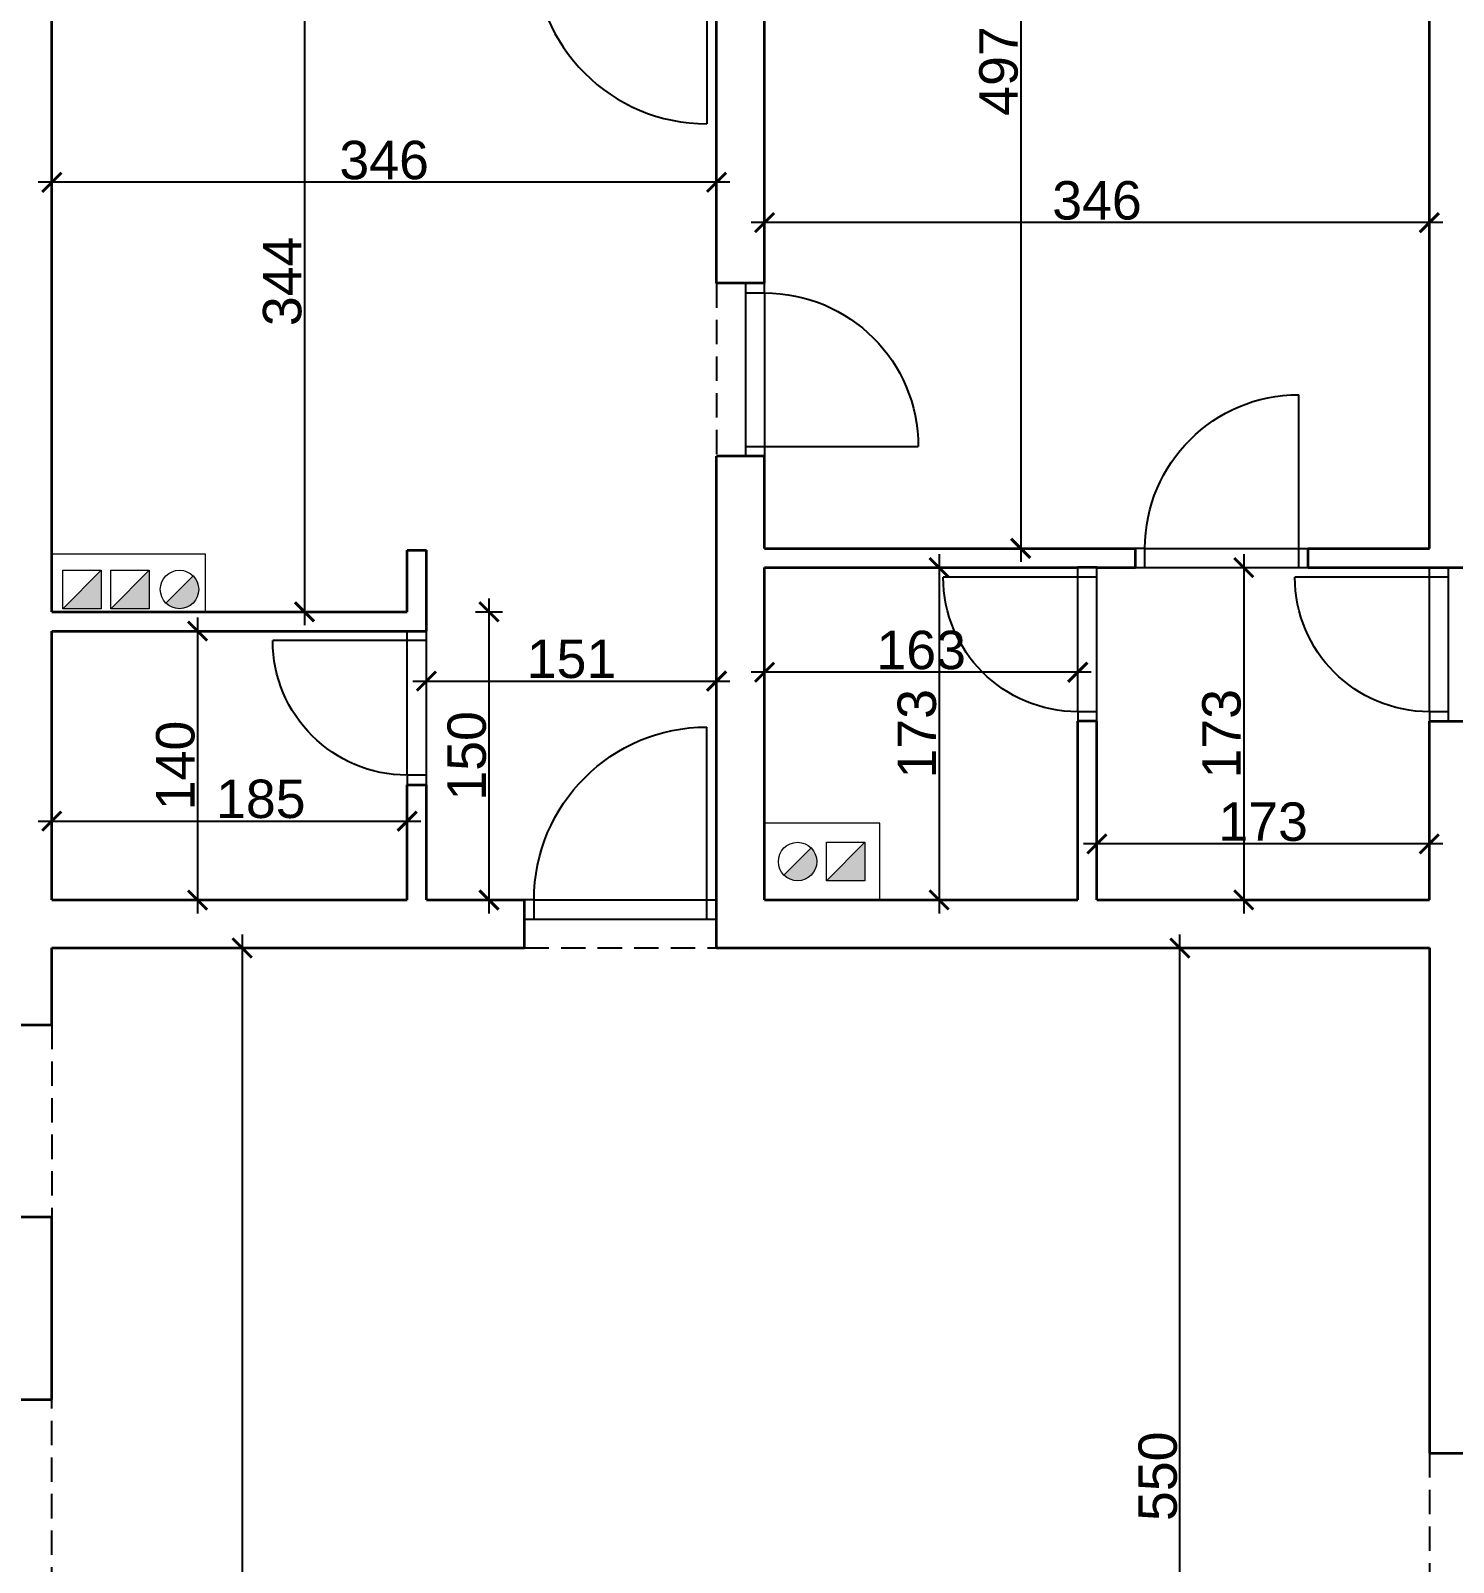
# Model space of a CAD drawing. Header units: centimetres. Extents: x 642232439 to 646206409, y 502891828 to 503284195.
# Drawn here: x 646181554 to 646182294, y 503276182 to 503276979 of the extents above; entities that cross this region are included whole.
import ezdxf

# ---------------------------------------------------------------- set-up
doc = ezdxf.new("R2010")
doc.units = ezdxf.units.CM
doc.header["$PDMODE"] = 35
doc.header["$PDSIZE"] = 0.1
doc.linetypes.add('HIDDENX2', pattern=[19.05, 12.7, -6.35])
doc.layers.add('TP_01 - 0.35', color=1, linetype='Continuous', lineweight=35)
doc.layers.add('TP_07 - 0.20', color=7, linetype='Continuous', lineweight=20)
for name, color, linetype in [('TP_Hatch', 252, 'Continuous'), ('TP_Hidden', 8, 'HIDDENX2'), ('TP_Kotiranje', 3, 'Continuous'), ('TP_Otvori', 8, 'Continuous'), ('TP_Otvori.block', 8, 'Continuous')]:
    doc.layers.add(name, color=color, linetype=linetype)
doc.styles.get("Standard").update_dxf_attribs({"font": 'arial.ttf'})
doc.dimstyles.new('Radni', dxfattribs={"dimtxt": 20, "dimasz": 10, "dimexe": 7, "dimexo": 7, "dimgap": 1.25, "dimtad": 1, "dimdec": 1, "dimrnd": 0.5, "dimdsep": 46, "dimtxsty": 'Standard', "dimblk": 'ARCHTICK', "dimcen": 10, "dimdle": 7, "dimclrd": 256, "dimclre": 256, "dimadec": 1, "dimazin": 0, "dimtm": 1e-09, "dimtfac": 1, "dimtdec": 1, "dimtix": 1, "dimtmove": 0, "dimatfit": 0, "dimfxl": 7, "dimfxlon": 1, "dimarcsym": 0})

# ---------------------------------------------------------------- blocks, each defined once
blk = doc.blocks.new('*U524')
at = {"layer": 'TP_Otvori'}
for p, q in [((5, 0), (5, 70)), ((5, 0), (0, 0)), ((75, 0), (5, 0)), ((5, -10), (5, 0)), ((75, -10), (75, 0)), ((75, 0), (80, 0)), ((80, -10), (0, -10))]:
    blk.add_line(p, q, dxfattribs=at)
blk.add_arc((5, 0), 70, 0.00001, 90.00001, dxfattribs=at)
blk = doc.blocks.new('*U525')
at = {"layer": 'TP_Otvori'}
for p, q in [((5, 0), (5, 90)), ((5, 0), (0, 0)), ((95, 0), (5, 0)), ((5, -10), (5, 0)), ((95, -10), (95, 0)), ((95, 0), (100, 0)), ((100, -10), (0, -10))]:
    blk.add_line(p, q, dxfattribs=at)
blk.add_arc((5, 0), 90, 0.00001, 90.00001, dxfattribs=at)
blk = doc.blocks.new('*U523')
at = {"layer": 'TP_Otvori'}
for p, q in [((5, 0), (5, 80)), ((5, 0), (0, 0)), ((85, 0), (5, 0)), ((5, -10), (5, 0)), ((85, -10), (85, 0)), ((85, 0), (90, 0)), ((90, -10), (0, -10))]:
    blk.add_line(p, q, dxfattribs=at)
blk.add_arc((5, 0), 80, 0.00001, 90.00001, dxfattribs=at)
blk = doc.blocks.new('_ArchTick')
at = {"color": 0, "linetype": 'ByBlock', "const_width": 0.15}
blk.add_lwpolyline([(-0.5, -0.5), (0.5, 0.5)], dxfattribs=at)
blk = doc.blocks.new('*D188')
at = {"layer": 'Defpoints', "color": 0, "transparency": 16777216}
for p in [(646181687.61, 503276501.59), (646181663.71, 503275731.79), (646181687.61, 503275731.79)]:
    blk.add_point(p, dxfattribs=at)
at = {"layer": 'TP_Kotiranje', "lineweight": -2, "transparency": 16777216}
for p, q in [((646181663.71, 503276508.59), (646181663.71, 503275724.79)), ((646181670.71, 503276501.59), (646181656.71, 503276501.59)), ((646181670.71, 503275731.79), (646181656.71, 503275731.79))]:
    blk.add_line(p, q, dxfattribs=at)
at = {"layer": 'TP_Kotiranje', "lineweight": -2, "transparency": 16777216, "xscale": 10, "yscale": 10, "zscale": 10}
for p, rotation in [((646181663.71, 503276501.59), 90), ((646181663.71, 503275731.79), 270)]:
    blk.add_blockref('_ArchTick', p, dxfattribs=dict(at, rotation=rotation))
at = {"layer": 'TP_Kotiranje', "color": 0, "transparency": 16777216, "insert": (646181652.24, 503276116.69), "char_height": 20, "attachment_point": 5, "rotation": 90}
blk.add_mtext('770', dxfattribs=at)
blk = doc.blocks.new('*D190')
at = {"layer": 'Defpoints', "color": 0, "transparency": 16777216}
for p in [(646182151.8, 503276501.59), (646182151.8, 503276501.59), (646182151.8, 503275951.59)]:
    blk.add_point(p, dxfattribs=at)
at = {"layer": 'TP_Kotiranje', "lineweight": -2, "transparency": 16777216}
for p, q in [((646182151.8, 503275944.59), (646182151.8, 503276508.59)), ((646182151.8, 503276501.59), (646182144.8, 503276501.59)), ((646182151.8, 503275951.59), (646182158.8, 503275951.59))]:
    blk.add_line(p, q, dxfattribs=at)
at = {"layer": 'TP_Kotiranje', "lineweight": -2, "transparency": 16777216, "xscale": 10, "yscale": 10, "zscale": 10}
for p, rotation in [((646182151.8, 503276501.59), 90), ((646182151.8, 503275951.59), 270)]:
    blk.add_blockref('_ArchTick', p, dxfattribs=dict(at, rotation=rotation))
at = {"layer": 'TP_Kotiranje', "color": 0, "transparency": 16777216, "insert": (646182140.34, 503276226.59), "char_height": 20, "attachment_point": 5, "rotation": 90}
blk.add_mtext('550', dxfattribs=at)
blk = doc.blocks.new('*D209')
at = {"layer": 'Defpoints', "color": 0, "transparency": 16777216}
for p in [(646182018.61, 503277206.59), (646182032.11, 503276709.59), (646182068.92, 503276709.59)]:
    blk.add_point(p, dxfattribs=at)
at = {"layer": 'TP_Kotiranje', "lineweight": -2, "transparency": 16777216}
for p, q in [((646182068.92, 503277213.59), (646182068.92, 503276702.59)), ((646182061.92, 503277206.59), (646182075.92, 503277206.59)), ((646182061.92, 503276709.59), (646182075.92, 503276709.59))]:
    blk.add_line(p, q, dxfattribs=at)
at = {"layer": 'TP_Kotiranje', "lineweight": -2, "transparency": 16777216, "xscale": 10, "yscale": 10, "zscale": 10}
for p, rotation in [((646182068.92, 503277206.59), 90), ((646182068.92, 503276709.59), 270)]:
    blk.add_blockref('_ArchTick', p, dxfattribs=dict(at, rotation=rotation))
at = {"layer": 'TP_Kotiranje', "color": 0, "transparency": 16777216, "insert": (646182057.46, 503276958.09), "char_height": 20, "attachment_point": 5, "rotation": 90}
blk.add_mtext('497', dxfattribs=at)
blk = doc.blocks.new('*D210')
at = {"layer": 'Defpoints', "color": 0, "transparency": 16777216}
for p in [(646181935.61, 503276978.09), (646182281.61, 503276978.09), (646181935.61, 503276879.17)]:
    blk.add_point(p, dxfattribs=at)
at = {"layer": 'TP_Kotiranje', "lineweight": -2, "transparency": 16777216}
for p, q in [((646181935.61, 503276886.17), (646181935.61, 503276872.17)), ((646182281.61, 503276886.17), (646182281.61, 503276872.17)), ((646182288.61, 503276879.17), (646181928.61, 503276879.17))]:
    blk.add_line(p, q, dxfattribs=at)
at = {"layer": 'TP_Kotiranje', "lineweight": -2, "transparency": 16777216, "xscale": 10, "yscale": 10, "zscale": 10, "rotation": 180}
blk.add_blockref('_ArchTick', (646181935.61, 503276879.17), dxfattribs=at)
at = {"layer": 'TP_Kotiranje', "lineweight": -2, "transparency": 16777216, "xscale": 10, "yscale": 10, "zscale": 10}
blk.add_blockref('_ArchTick', (646182281.61, 503276879.17), dxfattribs=at)
at = {"layer": 'TP_Kotiranje', "color": 0, "transparency": 16777216, "insert": (646182108.61, 503276890.64), "char_height": 20, "attachment_point": 5}
blk.add_mtext('346', dxfattribs=at)
blk = doc.blocks.new('*D211')
at = {"layer": 'Defpoints', "color": 0, "transparency": 16777216}
for p in [(646181707.61, 503277020.59), (646181696.12, 503276676.59), (646181707.61, 503276676.59)]:
    blk.add_point(p, dxfattribs=at)
at = {"layer": 'TP_Kotiranje', "lineweight": -2, "transparency": 16777216}
for p, q in [((646181696.12, 503277027.59), (646181696.12, 503276669.59)), ((646181700.61, 503277020.59), (646181689.12, 503277020.59)), ((646181700.61, 503276676.59), (646181689.12, 503276676.59))]:
    blk.add_line(p, q, dxfattribs=at)
at = {"layer": 'TP_Kotiranje', "lineweight": -2, "transparency": 16777216, "xscale": 10, "yscale": 10, "zscale": 10}
for p, rotation in [((646181696.12, 503277020.59), 90), ((646181696.12, 503276676.59), 270)]:
    blk.add_blockref('_ArchTick', p, dxfattribs=dict(at, rotation=rotation))
at = {"layer": 'TP_Kotiranje', "color": 0, "transparency": 16777216, "insert": (646181684.65, 503276848.59), "char_height": 20, "attachment_point": 5, "rotation": 90}
blk.add_mtext('344', dxfattribs=at)
blk = doc.blocks.new('*D212')
at = {"layer": 'Defpoints', "color": 0, "transparency": 16777216}
for p in [(646181564.61, 503276900.15), (646181564.61, 503276847.59), (646181910.61, 503276847.59)]:
    blk.add_point(p, dxfattribs=at)
at = {"layer": 'TP_Kotiranje', "lineweight": -2, "transparency": 16777216}
for p, q in [((646181564.61, 503276893.15), (646181564.61, 503276907.15)), ((646181910.61, 503276893.15), (646181910.61, 503276907.15)), ((646181917.61, 503276900.15), (646181557.61, 503276900.15))]:
    blk.add_line(p, q, dxfattribs=at)
at = {"layer": 'TP_Kotiranje', "lineweight": -2, "transparency": 16777216, "xscale": 10, "yscale": 10, "zscale": 10, "rotation": 180}
blk.add_blockref('_ArchTick', (646181564.61, 503276900.15), dxfattribs=at)
at = {"layer": 'TP_Kotiranje', "lineweight": -2, "transparency": 16777216, "xscale": 10, "yscale": 10, "zscale": 10}
blk.add_blockref('_ArchTick', (646181910.61, 503276900.15), dxfattribs=at)
at = {"layer": 'TP_Kotiranje', "color": 0, "transparency": 16777216, "insert": (646181737.61, 503276911.62), "char_height": 20, "attachment_point": 5}
blk.add_mtext('346', dxfattribs=at)
blk = doc.blocks.new('*D213')
at = {"layer": 'Defpoints', "color": 0, "transparency": 16777216}
for p in [(646181910.61, 503276640.52), (646181759.61, 503276626.59), (646181910.61, 503276626.59)]:
    blk.add_point(p, dxfattribs=at)
at = {"layer": 'TP_Kotiranje', "lineweight": -2, "transparency": 16777216}
for p, q in [((646181759.61, 503276633.59), (646181759.61, 503276647.52)), ((646181910.61, 503276633.59), (646181910.61, 503276647.52)), ((646181752.61, 503276640.52), (646181917.61, 503276640.52))]:
    blk.add_line(p, q, dxfattribs=at)
at = {"layer": 'TP_Kotiranje', "lineweight": -2, "transparency": 16777216, "xscale": 10, "yscale": 10, "zscale": 10, "rotation": 180}
blk.add_blockref('_ArchTick', (646181759.61, 503276640.52), dxfattribs=at)
at = {"layer": 'TP_Kotiranje', "lineweight": -2, "transparency": 16777216, "xscale": 10, "yscale": 10, "zscale": 10}
blk.add_blockref('_ArchTick', (646181910.61, 503276640.52), dxfattribs=at)
at = {"layer": 'TP_Kotiranje', "color": 0, "transparency": 16777216, "insert": (646181835.11, 503276651.99), "char_height": 20, "attachment_point": 5}
blk.add_mtext('151', dxfattribs=at)
blk = doc.blocks.new('*D214')
at = {"layer": 'Defpoints', "color": 0, "transparency": 16777216}
for p in [(646181749.61, 503276666.59), (646181640.5, 503276526.59), (646181749.61, 503276526.59)]:
    blk.add_point(p, dxfattribs=at)
at = {"layer": 'TP_Kotiranje', "lineweight": -2, "transparency": 16777216}
for p, q in [((646181640.5, 503276673.59), (646181640.5, 503276519.59)), ((646181647.5, 503276666.59), (646181633.5, 503276666.59)), ((646181647.5, 503276526.59), (646181633.5, 503276526.59))]:
    blk.add_line(p, q, dxfattribs=at)
at = {"layer": 'TP_Kotiranje', "lineweight": -2, "transparency": 16777216, "xscale": 10, "yscale": 10, "zscale": 10}
for p, rotation in [((646181640.5, 503276666.59), 90), ((646181640.5, 503276526.59), 270)]:
    blk.add_blockref('_ArchTick', p, dxfattribs=dict(at, rotation=rotation))
at = {"layer": 'TP_Kotiranje', "color": 0, "transparency": 16777216, "insert": (646181629.04, 503276596.59), "char_height": 20, "attachment_point": 5, "rotation": 90}
blk.add_mtext('140', dxfattribs=at)
blk = doc.blocks.new('*D215')
at = {"layer": 'Defpoints', "color": 0, "transparency": 16777216}
for p in [(646181759.61, 503276676.59), (646181759.61, 503276526.59), (646181792.17, 503276526.59)]:
    blk.add_point(p, dxfattribs=at)
at = {"layer": 'TP_Kotiranje', "lineweight": -2, "transparency": 16777216}
for p, q in [((646181792.17, 503276683.59), (646181792.17, 503276519.59)), ((646181785.17, 503276676.59), (646181799.17, 503276676.59)), ((646181785.17, 503276526.59), (646181799.17, 503276526.59))]:
    blk.add_line(p, q, dxfattribs=at)
at = {"layer": 'TP_Kotiranje', "lineweight": -2, "transparency": 16777216, "xscale": 10, "yscale": 10, "zscale": 10}
for p, rotation in [((646181792.17, 503276676.59), 90), ((646181792.17, 503276526.59), 270)]:
    blk.add_blockref('_ArchTick', p, dxfattribs=dict(at, rotation=rotation))
at = {"layer": 'TP_Kotiranje', "color": 0, "transparency": 16777216, "insert": (646181780.71, 503276601.59), "char_height": 20, "attachment_point": 5, "rotation": 90}
blk.add_mtext('150', dxfattribs=at)
blk = doc.blocks.new('*D216')
at = {"layer": 'Defpoints', "color": 0, "transparency": 16777216}
for p in [(646181564.61, 503276596.59), (646181749.61, 503276567.64), (646181749.61, 503276556.59)]:
    blk.add_point(p, dxfattribs=at)
at = {"layer": 'TP_Kotiranje', "lineweight": -2, "transparency": 16777216}
for p, q in [((646181564.61, 503276574.64), (646181564.61, 503276560.64)), ((646181749.61, 503276563.59), (646181749.61, 503276574.64)), ((646181557.61, 503276567.64), (646181756.61, 503276567.64))]:
    blk.add_line(p, q, dxfattribs=at)
at = {"layer": 'TP_Kotiranje', "lineweight": -2, "transparency": 16777216, "xscale": 10, "yscale": 10, "zscale": 10, "rotation": 180}
blk.add_blockref('_ArchTick', (646181564.61, 503276567.64), dxfattribs=at)
at = {"layer": 'TP_Kotiranje', "lineweight": -2, "transparency": 16777216, "xscale": 10, "yscale": 10, "zscale": 10}
blk.add_blockref('_ArchTick', (646181749.61, 503276567.64), dxfattribs=at)
at = {"layer": 'TP_Kotiranje', "color": 0, "transparency": 16777216, "insert": (646181673.4, 503276579.1), "char_height": 20, "attachment_point": 5}
blk.add_mtext('185', dxfattribs=at)
blk = doc.blocks.new('*D243')
at = {"layer": 'Defpoints', "color": 0, "transparency": 16777216}
for p in [(646182017.11, 503276699.59), (646182017.11, 503276526.59), (646182026.44, 503276526.59)]:
    blk.add_point(p, dxfattribs=at)
at = {"layer": 'TP_Kotiranje', "lineweight": -2, "transparency": 16777216}
for p, q in [((646182024.11, 503276699.59), (646182033.44, 503276699.59)), ((646182026.44, 503276706.59), (646182026.44, 503276519.59)), ((646182024.11, 503276526.59), (646182033.44, 503276526.59))]:
    blk.add_line(p, q, dxfattribs=at)
at = {"layer": 'TP_Kotiranje', "lineweight": -2, "transparency": 16777216, "xscale": 10, "yscale": 10, "zscale": 10}
for p, rotation in [((646182026.44, 503276699.59), 90), ((646182026.44, 503276526.59), 270)]:
    blk.add_blockref('_ArchTick', p, dxfattribs=dict(at, rotation=rotation))
at = {"layer": 'TP_Kotiranje', "color": 0, "transparency": 16777216, "insert": (646182014.98, 503276613.09), "char_height": 20, "attachment_point": 5, "rotation": 90}
blk.add_mtext('173', dxfattribs=at)
blk = doc.blocks.new('*D244')
at = {"layer": 'Defpoints', "color": 0, "transparency": 16777216}
for p in [(646182173.61, 503276699.59), (646182173.61, 503276526.59), (646182185, 503276526.59)]:
    blk.add_point(p, dxfattribs=at)
at = {"layer": 'TP_Kotiranje', "lineweight": -2, "transparency": 16777216}
for p, q in [((646182180.61, 503276699.59), (646182192, 503276699.59)), ((646182185, 503276706.59), (646182185, 503276519.59)), ((646182180.61, 503276526.59), (646182192, 503276526.59))]:
    blk.add_line(p, q, dxfattribs=at)
at = {"layer": 'TP_Kotiranje', "lineweight": -2, "transparency": 16777216, "xscale": 10, "yscale": 10, "zscale": 10}
for p, rotation in [((646182185, 503276699.59), 90), ((646182185, 503276526.59), 270)]:
    blk.add_blockref('_ArchTick', p, dxfattribs=dict(at, rotation=rotation))
at = {"layer": 'TP_Kotiranje', "color": 0, "transparency": 16777216, "insert": (646182173.53, 503276613.09), "char_height": 20, "attachment_point": 5, "rotation": 90}
blk.add_mtext('173', dxfattribs=at)
blk = doc.blocks.new('*D245')
at = {"layer": 'Defpoints', "color": 0, "transparency": 16777216}
for p in [(646182108.61, 503276573.09), (646182281.61, 503276573.09), (646182108.61, 503276555.76)]:
    blk.add_point(p, dxfattribs=at)
at = {"layer": 'TP_Kotiranje', "lineweight": -2, "transparency": 16777216}
for p, q in [((646182108.61, 503276562.76), (646182108.61, 503276548.76)), ((646182281.61, 503276562.76), (646182281.61, 503276548.76)), ((646182288.61, 503276555.76), (646182101.61, 503276555.76))]:
    blk.add_line(p, q, dxfattribs=at)
at = {"layer": 'TP_Kotiranje', "lineweight": -2, "transparency": 16777216, "xscale": 10, "yscale": 10, "zscale": 10, "rotation": 180}
blk.add_blockref('_ArchTick', (646182108.61, 503276555.76), dxfattribs=at)
at = {"layer": 'TP_Kotiranje', "lineweight": -2, "transparency": 16777216, "xscale": 10, "yscale": 10, "zscale": 10}
blk.add_blockref('_ArchTick', (646182281.61, 503276555.76), dxfattribs=at)
at = {"layer": 'TP_Kotiranje', "color": 0, "transparency": 16777216, "insert": (646182195.11, 503276567.23), "char_height": 20, "attachment_point": 5}
blk.add_mtext('173', dxfattribs=at)
blk = doc.blocks.new('*D246')
at = {"layer": 'Defpoints', "color": 0, "transparency": 16777216}
for p in [(646181935.61, 503276645.11), (646181935.61, 503276555.76), (646182098.61, 503276555.76)]:
    blk.add_point(p, dxfattribs=at)
at = {"layer": 'TP_Kotiranje', "lineweight": -2, "transparency": 16777216}
for p, q in [((646181935.61, 503276638.11), (646181935.61, 503276652.11)), ((646182098.61, 503276638.11), (646182098.61, 503276652.11)), ((646182105.61, 503276645.11), (646181928.61, 503276645.11))]:
    blk.add_line(p, q, dxfattribs=at)
at = {"layer": 'TP_Kotiranje', "lineweight": -2, "transparency": 16777216, "xscale": 10, "yscale": 10, "zscale": 10, "rotation": 180}
blk.add_blockref('_ArchTick', (646181935.61, 503276645.11), dxfattribs=at)
at = {"layer": 'TP_Kotiranje', "lineweight": -2, "transparency": 16777216, "xscale": 10, "yscale": 10, "zscale": 10}
blk.add_blockref('_ArchTick', (646182098.61, 503276645.11), dxfattribs=at)
at = {"layer": 'TP_Kotiranje', "color": 0, "transparency": 16777216, "insert": (646182017.11, 503276656.58), "char_height": 20, "attachment_point": 5}
blk.add_mtext('163', dxfattribs=at)

msp = doc.modelspace()

# ---------------------------------------------------------------- hatches: boundary and pattern name
at = {"layer": 'TP_Hatch'}
h = msp.add_hatch(color=256, dxfattribs=at)
h.dxf.hatch_style = 1
h.paths.add_polyline_path([(646181590.35, 503276678.22), (646181590.35, 503276698.22), (646181570.35, 503276678.22)])
h = msp.add_hatch(color=256, dxfattribs=at)
h.dxf.hatch_style = 1
h.paths.add_polyline_path([(646181615.35, 503276678.22), (646181615.35, 503276698.22), (646181595.35, 503276678.22)])
h = msp.add_hatch(color=256, dxfattribs=at)
h.dxf.hatch_style = 1
edge = h.paths.add_edge_path()
edge.add_arc((646181631.09, 503276688.22), 10, 225, 270)
edge.add_arc((646181631.09, 503276688.22), 10, 270, 360)
edge.add_arc((646181631.09, 503276688.22), 10, 0, 45)
edge.add_line((646181638.16, 503276695.3), (646181624.02, 503276681.15))
h = msp.add_hatch(color=256, dxfattribs=at)
h.dxf.hatch_style = 1
h.paths.add_polyline_path([(646181987.78, 503276536.59), (646181987.78, 503276556.59), (646181967.78, 503276536.59)])
h = msp.add_hatch(color=256, dxfattribs=at)
h.dxf.hatch_style = 1
edge = h.paths.add_edge_path()
edge.add_arc((646181952.78, 503276546.59), 10, 225, 270)
edge.add_arc((646181952.78, 503276546.59), 10, 270, 360)
edge.add_arc((646181952.78, 503276546.59), 10, 0, 45)
edge.add_line((646181959.86, 503276553.66), (646181945.71, 503276539.51))

# ---------------------------------------------------------------- linework, layer by layer
at = {"layer": 'TP_01 - 0.35'}
for p, q in [((646181910.61, 503276847.59), (646181910.61, 503277246.59)), ((646181935.61, 503276847.59), (646181935.61, 503277246.59)), ((646182281.61, 503276709.59), (646182281.61, 503277246.59)), ((646181564.61, 503276676.59), (646181564.61, 503277065.59)), ((646181935.61, 503276847.59), (646181910.61, 503276847.59)), ((646181910.61, 503276526.59), (646181910.61, 503276757.59)), ((646181935.61, 503276757.59), (646181910.61, 503276757.59)), ((646181935.61, 503276709.59), (646181935.61, 503276757.59)), ((646181749.61, 503276708.59), (646181759.61, 503276708.59)), ((646181749.61, 503276676.59), (646181749.61, 503276708.59)), ((646181759.61, 503276666.59), (646181759.61, 503276708.59)), ((646181935.61, 503276709.59), (646182128.61, 503276709.59)), ((646182128.61, 503276699.59), (646182128.61, 503276709.59)), ((646182218.61, 503276709.59), (646182281.61, 503276709.59)), ((646182218.61, 503276699.59), (646182218.61, 503276709.59)), ((646181935.61, 503276699.59), (646182098.61, 503276699.59)), ((646181935.61, 503276526.59), (646181935.61, 503276699.59)), ((646182108.61, 503276699.59), (646182098.61, 503276699.59)), ((646182108.61, 503276699.59), (646182128.61, 503276699.59)), ((646182218.61, 503276699.59), (646182281.61, 503276699.59)), ((646182281.61, 503276699.59), (646182306.61, 503276699.59)), ((646181564.61, 503276676.59), (646181749.61, 503276676.59)), ((646181564.61, 503276666.59), (646181749.61, 503276666.59)), ((646181564.61, 503276526.59), (646181564.61, 503276666.59)), ((646181749.61, 503276666.59), (646181759.61, 503276666.59)), ((646182098.61, 503276526.59), (646182098.61, 503276619.59)), ((646182108.61, 503276619.59), (646182098.61, 503276619.59)), ((646182108.61, 503276526.59), (646182108.61, 503276619.59)), ((646182281.61, 503276526.59), (646182281.61, 503276619.59)), ((646182281.61, 503276619.59), (646182306.61, 503276619.59)), ((646181749.61, 503276526.59), (646181749.61, 503276586.59)), ((646181749.61, 503276586.59), (646181759.61, 503276586.59)), ((646181759.61, 503276526.59), (646181759.61, 503276586.59)), ((646181564.61, 503276526.59), (646181749.61, 503276526.59)), ((646181759.61, 503276526.59), (646181810.61, 503276526.59)), ((646181810.61, 503276501.59), (646181810.61, 503276526.59)), ((646181910.61, 503276501.59), (646181910.61, 503276526.59)), ((646181935.61, 503276526.59), (646182098.61, 503276526.59)), ((646182108.61, 503276526.59), (646182281.61, 503276526.59)), ((646181564.61, 503276501.59), (646181810.61, 503276501.59)), ((646181564.61, 503276461.59), (646181564.61, 503276501.59)), ((646181910.61, 503276501.59), (646182281.61, 503276501.59)), ((646182281.61, 503276501.59), (646182281.61, 503276238.59)), ((646181539.61, 503276461.59), (646181564.61, 503276461.59)), ((646181539.61, 503276361.59), (646181564.61, 503276361.59)), ((646181564.61, 503276266.59), (646181564.61, 503276361.59)), ((646181539.61, 503276266.59), (646181564.61, 503276266.59)), ((646182281.61, 503276238.59), (646182306.61, 503276238.59))]:
    msp.add_line(p, q, dxfattribs=at)
at = {"layer": 'TP_07 - 0.20'}
for p, q in [((646181644.61, 503276706.59), (646181564.61, 503276706.59)), ((646181644.61, 503276676.59), (646181644.61, 503276706.59)), ((646181590.35, 503276698.22), (646181570.35, 503276678.22)), ((646181615.35, 503276698.22), (646181595.35, 503276678.22)), ((646181638.16, 503276695.3), (646181624.02, 503276681.15)), ((646181995.61, 503276566.59), (646181935.61, 503276566.59)), ((646181995.61, 503276526.59), (646181995.61, 503276566.59)), ((646181987.78, 503276556.59), (646181967.78, 503276536.59)), ((646181959.86, 503276553.66), (646181945.71, 503276539.51))]:
    msp.add_line(p, q, dxfattribs=at)
for points in [[(646181570.35, 503276698.22), (646181590.35, 503276698.22), (646181590.35, 503276678.22), (646181570.35, 503276678.22)], [(646181595.35, 503276698.22), (646181615.35, 503276698.22), (646181615.35, 503276678.22), (646181595.35, 503276678.22)], [(646181967.78, 503276556.59), (646181987.78, 503276556.59), (646181987.78, 503276536.59), (646181967.78, 503276536.59)]]:
    msp.add_lwpolyline(points, close=True, dxfattribs=at)
for centre in [(646181631.09, 503276688.22), (646181952.78, 503276546.59)]:
    msp.add_circle(centre, 10, dxfattribs=at)
at = {"layer": 'TP_Hidden'}
for p, q in [((646181910.61, 503276847.59), (646181910.61, 503276757.59)), ((646181810.61, 503276501.59), (646181910.61, 503276501.59)), ((646181564.61, 503276461.59), (646181564.61, 503276361.59)), ((646181564.61, 503276166.59), (646181564.61, 503276266.59)), ((646182281.61, 503276238.59), (646182281.61, 503276138.59))]:
    msp.add_line(p, q, dxfattribs=at)

# ---------------------------------------------------------------- block references
at = {"layer": 'TP_Otvori.block', "rotation": 180}
msp.add_blockref('*U525', (646181910.61, 503277020.59), dxfattribs=at)
at = {"layer": 'TP_Otvori.block', "xscale": -1}
for name, p, rotation in [('*U523', (646181935.61, 503276757.59), 270), ('*U524', (646182098.61, 503276699.59), 90), ('*U524', (646182281.61, 503276699.59), 90), ('*U524', (646181749.61, 503276666.59), 90)]:
    msp.add_blockref(name, p, dxfattribs=dict(at, rotation=rotation))
for name, p in [('*U523', (646182218.61, 503276709.59)), ('*U525', (646181910.61, 503276526.59))]:
    msp.add_blockref(name, p, dxfattribs=at)

# ---------------------------------------------------------------- dimensions: what is measured, and where the dimension line sits
at = {"layer": 'TP_Kotiranje'}
for base, p1, p2, picture, middle in [((646182068.92, 503276709.59), (646182018.61, 503277206.59), (646182032.11, 503276709.59), '*D209', (646182057.46, 503276958.09)), ((646181696.12, 503276676.59), (646181707.61, 503277020.59), (646181707.61, 503276676.59), '*D211', (646181684.65, 503276848.59)), ((646182026.44, 503276526.59), (646182017.11, 503276699.59), (646182017.11, 503276526.59), '*D243', (646182014.98, 503276613.09)), ((646182185, 503276526.59), (646182173.61, 503276699.59), (646182173.61, 503276526.59), '*D244', (646182173.53, 503276613.09)), ((646181792.17, 503276526.59), (646181759.61, 503276676.59), (646181759.61, 503276526.59), '*D215', (646181780.71, 503276601.59)), ((646181640.5, 503276526.59), (646181749.61, 503276666.59), (646181749.61, 503276526.59), '*D214', (646181629.04, 503276596.59)), ((646181663.71, 503275731.79), (646181687.61, 503276501.59), (646181687.61, 503275731.79), '*D188', (646181652.24, 503276116.69)), ((646182151.8, 503276501.59), (646182151.8, 503275951.59), (646182151.8, 503276501.59), '*D190', (646182140.34, 503276226.59))]:
    dim = msp.add_linear_dim(base=base, p1=p1, p2=p2, angle=90, dimstyle='Radni', dxfattribs=at)
    dim.commit()
    dim.dimension.update_dxf_attribs({"geometry": picture, "text_midpoint": middle})
for base, p1, p2, picture, middle in [((646181935.61, 503276879.17), (646182281.61, 503276978.09), (646181935.61, 503276978.09), '*D210', (646182108.61, 503276890.64)), ((646181564.61, 503276900.15), (646181910.61, 503276847.59), (646181564.61, 503276847.59), '*D212', (646181737.61, 503276911.62)), ((646181935.61, 503276645.11), (646182098.61, 503276555.76), (646181935.61, 503276555.76), '*D246', (646182017.11, 503276656.58)), ((646181910.61, 503276640.52), (646181759.61, 503276626.59), (646181910.61, 503276626.59), '*D213', (646181835.11, 503276651.99)), ((646182108.61, 503276555.76), (646182281.61, 503276573.09), (646182108.61, 503276573.09), '*D245', (646182195.11, 503276567.23))]:
    dim = msp.add_linear_dim(base=base, p1=p1, p2=p2, dimstyle='Radni', dxfattribs=at)
    dim.commit()
    dim.dimension.update_dxf_attribs({"geometry": picture, "text_midpoint": middle})
dim = msp.add_linear_dim(base=(646181749.61, 503276567.64), p1=(646181564.61, 503276596.59), p2=(646181749.61, 503276556.59), dimstyle='Radni', dxfattribs=at)
dim.commit()
dim.dimension.update_dxf_attribs({"geometry": '*D216', "text_midpoint": (646181673.4, 503276567.64), "dimtype": 160})

doc.saveas('drawing.dxf')
